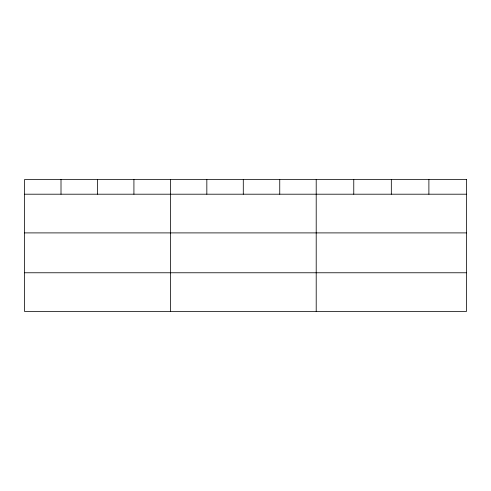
<?xml version="1.0" encoding="UTF-8"?>
<svg xmlns="http://www.w3.org/2000/svg" width="491" height="491" viewBox="0 0 491 491"><rect width="100%" height="100%" fill="white"/><g stroke="black" fill="none" stroke-linecap="round" stroke-linejoin="round"><path stroke-width="0.74" d="M24.55 194.203L466.45 194.203M24.55 232.9L466.45 232.9M24.55 272.769L466.45 272.769M428.888 179.534L428.888 194.203M391.327 179.534L391.327 194.203M353.765 179.534L353.765 194.203M316.204 179.534L316.204 311.466M279.747 179.534L279.747 194.203M243.29 179.534L243.29 194.203M206.834 179.534L206.834 194.203M170.377 179.534L170.377 311.466M133.92 179.534L133.92 194.203M97.464 179.534L97.464 194.203M61.007 179.534L61.007 194.203M466.45 179.534L24.55 179.534L24.55 311.466L466.45 311.466L466.45 179.534"/></g></svg>
